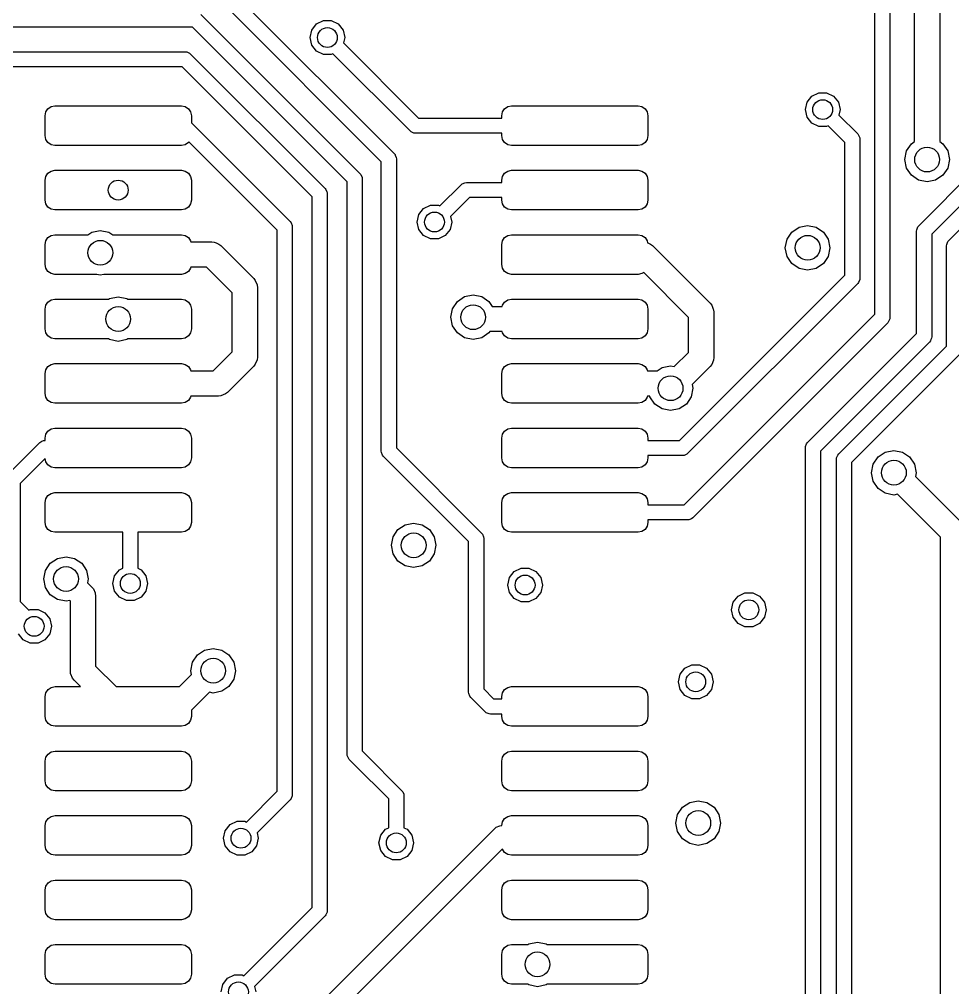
# Model space of a CAD drawing. Extents: x 0.05 to 3.89, y 0.04 to 4.21.
# Drawn here: x 2.871 to 3.2415, y 1.1158 to 1.5001 of the extents above; entities that cross this region are included whole.
import ezdxf

# ---------------------------------------------------------------- set-up
doc = ezdxf.new("R2010")
doc.units = 0
doc.header["$MEASUREMENT"] = 0
doc.layers.add('BLACK', color=7, linetype='CONTINUOUS')

msp = doc.modelspace()

# ---------------------------------------------------------------- linework, layer by layer
at = {"layer": 'BLACK', "linetype": 'CONTINUOUS'}
for p, q in [((3.22641, 1.4516), (3.22641, 1.56081)), ((3.23641, 1.56288), (3.23641, 1.4516)), ((2.95871, 1.50802), (3.01984, 1.4469)), ((3.01472, 1.44353), (2.95359, 1.50466)), ((3.21665, 1.50387), (3.21665, 1.38184)), ((2.94307, 1.50212), (3.00625, 1.43894)), ((2.98901, 1.4983), (2.99177, 1.49963)), ((2.99177, 1.49963), (2.99484, 1.49963)), ((2.99484, 1.49963), (2.9976, 1.4983)), ((3.21065, 1.38309), (3.21065, 1.50263)), ((2.9397, 1.497), (2.84639, 1.497)), ((3.00113, 1.43558), (2.9397, 1.497)), ((2.98642, 1.49291), (2.9871, 1.4959)), ((2.9871, 1.4959), (2.98901, 1.4983)), ((2.9976, 1.4983), (2.99951, 1.4959)), ((2.99951, 1.4959), (3.0002, 1.49291)), ((2.9871, 1.48992), (2.98642, 1.49291)), ((3.0002, 1.49291), (2.9997, 1.49076)), ((2.98901, 1.48753), (2.9871, 1.48992)), ((2.99177, 1.4862), (2.98901, 1.48753)), ((2.9997, 1.49076), (3.02952, 1.46095)), ((2.84655, 1.48725), (2.93687, 1.48725)), ((2.93687, 1.48725), (2.93745, 1.48719)), ((2.93745, 1.48719), (2.93853, 1.48675)), ((2.93853, 1.48675), (2.93899, 1.48637)), ((2.93899, 1.48637), (2.99237, 1.43299)), ((2.99484, 1.4862), (2.99177, 1.4862)), ((2.99548, 1.4865), (2.99484, 1.4862)), ((3.02615, 1.45583), (2.99548, 1.4865)), ((2.93563, 1.48125), (2.8453, 1.48125)), ((2.98725, 1.42963), (2.93563, 1.48125)), ((3.18375, 1.4673), (3.18566, 1.4697)), ((3.18566, 1.4697), (3.18843, 1.47103)), ((3.18843, 1.47103), (3.19149, 1.47103)), ((3.19149, 1.47103), (3.19426, 1.4697)), ((3.19426, 1.4697), (3.19617, 1.4673)), ((2.88152, 1.46339), (2.88237, 1.46467)), ((2.88237, 1.46467), (2.88365, 1.46552)), ((2.88365, 1.46552), (2.88516, 1.46582)), ((2.88516, 1.46582), (2.93535, 1.46582)), ((2.93535, 1.46582), (2.93686, 1.46552)), ((2.93686, 1.46552), (2.93814, 1.46467)), ((2.93814, 1.46467), (2.93899, 1.46339)), ((3.0628, 1.46339), (3.06365, 1.46467)), ((3.06365, 1.46467), (3.06493, 1.46552)), ((3.06493, 1.46552), (3.06644, 1.46582)), ((3.06644, 1.46582), (3.11663, 1.46582)), ((3.11663, 1.46582), (3.11814, 1.46552)), ((3.11814, 1.46552), (3.11942, 1.46467)), ((3.11942, 1.46467), (3.12027, 1.46339)), ((3.18307, 1.46431), (3.18375, 1.4673)), ((3.19617, 1.4673), (3.19685, 1.46431)), ((2.88122, 1.46188), (2.88152, 1.46339)), ((2.88122, 1.45401), (2.88122, 1.46188)), ((2.93899, 1.46339), (2.93929, 1.46188)), ((2.93929, 1.46188), (2.93929, 1.45907)), ((3.02952, 1.46095), (3.0625, 1.46095)), ((3.0625, 1.46188), (3.0628, 1.46339)), ((3.0625, 1.46095), (3.0625, 1.46188)), ((3.12027, 1.46339), (3.12057, 1.46188)), ((3.12057, 1.46188), (3.12057, 1.45401)), ((3.18375, 1.46133), (3.18307, 1.46431)), ((3.18566, 1.45893), (3.18375, 1.46133)), ((3.19685, 1.46431), (3.19636, 1.46216)), ((3.19636, 1.46216), (3.20386, 1.45466)), ((2.93929, 1.45907), (2.9785, 1.41986)), ((3.18843, 1.4576), (3.18566, 1.45893)), ((3.19149, 1.4576), (3.18843, 1.4576)), ((3.19213, 1.4579), (3.19149, 1.4576)), ((3.19874, 1.45129), (3.19213, 1.4579)), ((2.88152, 1.4525), (2.88122, 1.45401)), ((3.02661, 1.45545), (3.02615, 1.45583)), ((3.02769, 1.455), (3.02661, 1.45545)), ((3.02827, 1.45495), (3.02769, 1.455)), ((3.0625, 1.45495), (3.02827, 1.45495)), ((3.0625, 1.45401), (3.0625, 1.45495)), ((3.0628, 1.4525), (3.0625, 1.45401)), ((3.12057, 1.45401), (3.12027, 1.4525)), ((3.20386, 1.45466), (3.20423, 1.4542)), ((3.20423, 1.4542), (3.20468, 1.45312)), ((3.20468, 1.45312), (3.20474, 1.45254)), ((2.88237, 1.45123), (2.88152, 1.4525)), ((2.88365, 1.45037), (2.88237, 1.45123)), ((2.88516, 1.45007), (2.88365, 1.45037)), ((2.93535, 1.45007), (2.88516, 1.45007)), ((2.93686, 1.45037), (2.93535, 1.45007)), ((2.93814, 1.45123), (2.93686, 1.45037)), ((2.93834, 1.45153), (2.93814, 1.45123)), ((2.97338, 1.41649), (2.93834, 1.45153)), ((3.06365, 1.45123), (3.0628, 1.4525)), ((3.06493, 1.45037), (3.06365, 1.45123)), ((3.06644, 1.45007), (3.06493, 1.45037)), ((3.11663, 1.45007), (3.06644, 1.45007)), ((3.11814, 1.45037), (3.11663, 1.45007)), ((3.11942, 1.45123), (3.11814, 1.45037)), ((3.12027, 1.4525), (3.11942, 1.45123)), ((3.19874, 1.39865), (3.19874, 1.45129)), ((3.20474, 1.45254), (3.20474, 1.39741)), ((3.22323, 1.44788), (3.22515, 1.45075)), ((3.22515, 1.45075), (3.22641, 1.4516)), ((3.23641, 1.4516), (3.23767, 1.45075)), ((3.23767, 1.45075), (3.23959, 1.44788)), ((3.01984, 1.4469), (3.02021, 1.44644)), ((3.02021, 1.44644), (3.02028, 1.44627)), ((3.02028, 1.44627), (3.02066, 1.44536)), ((3.02066, 1.44536), (3.02072, 1.44477)), ((3.22255, 1.44449), (3.22323, 1.44788)), ((3.23959, 1.44788), (3.24027, 1.44449)), ((3.01472, 1.32874), (3.01472, 1.44353)), ((3.02072, 1.44477), (3.02072, 1.32998)), ((3.22323, 1.4411), (3.22255, 1.44449)), ((3.24027, 1.44449), (3.23959, 1.4411)), ((2.88122, 1.43629), (2.88152, 1.4378)), ((2.88152, 1.4378), (2.88237, 1.43908)), ((2.88237, 1.43908), (2.88365, 1.43993)), ((2.88365, 1.43993), (2.88516, 1.44023)), ((2.88516, 1.44023), (2.93535, 1.44023)), ((2.93535, 1.44023), (2.93686, 1.43993)), ((2.93686, 1.43993), (2.93814, 1.43908)), ((2.93814, 1.43908), (2.93899, 1.4378)), ((2.93899, 1.4378), (2.93929, 1.43629)), ((3.00625, 1.43894), (3.00662, 1.43849)), ((3.00662, 1.43849), (3.00707, 1.4374)), ((3.0625, 1.43629), (3.0628, 1.4378)), ((3.0628, 1.4378), (3.06365, 1.43908)), ((3.06365, 1.43908), (3.06493, 1.43993)), ((3.06493, 1.43993), (3.06644, 1.44023)), ((3.06644, 1.44023), (3.11663, 1.44023)), ((3.11663, 1.44023), (3.11814, 1.43993)), ((3.11814, 1.43993), (3.11942, 1.43908)), ((3.11942, 1.43908), (3.12027, 1.4378)), ((3.12027, 1.4378), (3.12057, 1.43629)), ((3.22515, 1.43822), (3.22323, 1.4411)), ((3.22802, 1.4363), (3.22515, 1.43822)), ((3.2281, 1.41817), (3.25015, 1.44022)), ((3.23767, 1.43822), (3.2348, 1.4363)), ((3.23959, 1.4411), (3.23767, 1.43822)), ((3.24, 1.41236), (3.26629, 1.43864)), ((2.88122, 1.42842), (2.88122, 1.43629)), ((2.93929, 1.43629), (2.93929, 1.42842)), ((3.00113, 1.38976), (3.00113, 1.43558)), ((3.00707, 1.4374), (3.00713, 1.43682)), ((3.00713, 1.43682), (3.00713, 1.38976)), ((3.038, 1.4261), (3.04638, 1.43448)), ((3.04638, 1.43448), (3.04683, 1.43485)), ((3.04683, 1.43485), (3.04791, 1.4353)), ((3.04791, 1.4353), (3.0485, 1.43536)), ((3.0485, 1.43536), (3.0625, 1.43536)), ((3.0625, 1.43536), (3.0625, 1.43629)), ((3.12057, 1.43629), (3.12057, 1.42842)), ((3.23141, 1.43563), (3.22802, 1.4363)), ((3.2348, 1.4363), (3.23141, 1.43563)), ((3.25527, 1.43686), (3.23322, 1.4148)), ((2.99237, 1.43299), (2.99275, 1.43253)), ((2.99275, 1.43253), (2.99312, 1.43162)), ((2.99312, 1.43162), (2.99319, 1.43145)), ((2.99319, 1.43145), (2.99325, 1.43087)), ((2.99325, 1.43087), (2.99325, 1.14633)), ((2.88152, 1.42691), (2.88122, 1.42842)), ((2.88237, 1.42564), (2.88152, 1.42691)), ((2.93899, 1.42691), (2.93814, 1.42564)), ((2.93929, 1.42842), (2.93899, 1.42691)), ((2.98725, 1.14758), (2.98725, 1.42963)), ((3.03153, 1.42507), (3.03429, 1.4264)), ((3.03429, 1.4264), (3.03736, 1.4264)), ((3.03736, 1.4264), (3.038, 1.4261)), ((3.04974, 1.42936), (3.04222, 1.42184)), ((3.0625, 1.42936), (3.04974, 1.42936)), ((3.0625, 1.42842), (3.0625, 1.42936)), ((3.0628, 1.42691), (3.0625, 1.42842)), ((3.06365, 1.42564), (3.0628, 1.42691)), ((3.12027, 1.42691), (3.11942, 1.42564)), ((3.12057, 1.42842), (3.12027, 1.42691)), ((2.88365, 1.42478), (2.88237, 1.42564)), ((2.88516, 1.42448), (2.88365, 1.42478)), ((2.93535, 1.42448), (2.88516, 1.42448)), ((2.93686, 1.42478), (2.93535, 1.42448)), ((2.93814, 1.42564), (2.93686, 1.42478)), ((3.02894, 1.41969), (3.02962, 1.42267)), ((3.02962, 1.42267), (3.03153, 1.42507)), ((3.06493, 1.42478), (3.06365, 1.42564)), ((3.06644, 1.42448), (3.06493, 1.42478)), ((3.11663, 1.42448), (3.06644, 1.42448)), ((3.11814, 1.42478), (3.11663, 1.42448)), ((3.11942, 1.42564), (3.11814, 1.42478)), ((2.9785, 1.41986), (2.97887, 1.4194)), ((2.97887, 1.4194), (2.97932, 1.41832)), ((3.02962, 1.4167), (3.02894, 1.41969)), ((3.04272, 1.41969), (3.04203, 1.4167)), ((3.04222, 1.42184), (3.04272, 1.41969)), ((2.88365, 1.41434), (2.88516, 1.41464)), ((2.88516, 1.41464), (2.89823, 1.41464)), ((2.89823, 1.41464), (2.89976, 1.41566)), ((2.89976, 1.41566), (2.90315, 1.41634)), ((2.90315, 1.41634), (2.90654, 1.41566)), ((2.90654, 1.41566), (2.90807, 1.41464)), ((2.90807, 1.41464), (2.93535, 1.41464)), ((2.93535, 1.41464), (2.93686, 1.41434)), ((2.97338, 1.19371), (2.97338, 1.41649)), ((2.97932, 1.41832), (2.97938, 1.41774)), ((2.97938, 1.41774), (2.97938, 1.19247)), ((3.03153, 1.4143), (3.02962, 1.4167)), ((3.04203, 1.4167), (3.04012, 1.4143)), ((3.06493, 1.41434), (3.06644, 1.41464)), ((3.06644, 1.41464), (3.11663, 1.41464)), ((3.11663, 1.41464), (3.11814, 1.41434)), ((3.17579, 1.41284), (3.17771, 1.41571)), ((3.17771, 1.41571), (3.18059, 1.41763)), ((3.18059, 1.41763), (3.18398, 1.41831)), ((3.18398, 1.41831), (3.18737, 1.41763)), ((3.18737, 1.41763), (3.19024, 1.41571)), ((3.19024, 1.41571), (3.19216, 1.41284)), ((3.22722, 1.41605), (3.22728, 1.41663)), ((3.22722, 1.37539), (3.22722, 1.41605)), ((3.22728, 1.41663), (3.22773, 1.41771)), ((3.22773, 1.41771), (3.2281, 1.41817)), ((3.23322, 1.4148), (3.23322, 1.37415)), ((2.88122, 1.4107), (2.88152, 1.41221)), ((2.88122, 1.40283), (2.88122, 1.4107)), ((2.88152, 1.41221), (2.88237, 1.41349)), ((2.88237, 1.41349), (2.88365, 1.41434)), ((2.93686, 1.41434), (2.93814, 1.41349)), ((2.93814, 1.41349), (2.93899, 1.41221)), ((2.93899, 1.41221), (2.93908, 1.41177)), ((2.93908, 1.41177), (2.94744, 1.41177)), ((2.94744, 1.41177), (2.94841, 1.41167)), ((2.94841, 1.41167), (2.94841, 1.41167)), ((2.94841, 1.41167), (2.94916, 1.41136)), ((2.94916, 1.41136), (2.95022, 1.41092)), ((2.95022, 1.41092), (2.95022, 1.41092)), ((2.95022, 1.41092), (2.95097, 1.4103)), ((3.03429, 1.41297), (3.03153, 1.4143)), ((3.03736, 1.41297), (3.03429, 1.41297)), ((3.04012, 1.4143), (3.03736, 1.41297)), ((3.0625, 1.4107), (3.0628, 1.41221)), ((3.0625, 1.40283), (3.0625, 1.4107)), ((3.0628, 1.41221), (3.06365, 1.41349)), ((3.06365, 1.41349), (3.06493, 1.41434)), ((3.11814, 1.41434), (3.11942, 1.41349)), ((3.11942, 1.41349), (3.12027, 1.41221)), ((3.12027, 1.41221), (3.12043, 1.41143)), ((3.12043, 1.41143), (3.12059, 1.41136)), ((3.12059, 1.41136), (3.12164, 1.41092)), ((3.12164, 1.41092), (3.12164, 1.41092)), ((3.12164, 1.41092), (3.1224, 1.4103)), ((3.17512, 1.40945), (3.17579, 1.41284)), ((3.19216, 1.41284), (3.19283, 1.40945)), ((3.23913, 1.41024), (3.23918, 1.41082)), ((3.23918, 1.41082), (3.23963, 1.4119)), ((3.23963, 1.4119), (3.24, 1.41236)), ((2.95097, 1.4103), (2.96404, 1.39724)), ((3.1224, 1.4103), (3.14527, 1.38743)), ((3.17579, 1.40606), (3.17512, 1.40945)), ((3.19283, 1.40945), (3.19216, 1.40606)), ((3.23913, 1.37046), (3.23913, 1.41024)), ((3.17771, 1.40319), (3.17579, 1.40606)), ((3.18059, 1.40126), (3.17771, 1.40319)), ((3.19024, 1.40319), (3.18737, 1.40126)), ((3.19216, 1.40606), (3.19024, 1.40319)), ((2.88152, 1.40132), (2.88122, 1.40283)), ((2.88237, 1.40004), (2.88152, 1.40132)), ((2.88365, 1.39919), (2.88237, 1.40004)), ((2.88516, 1.39889), (2.88365, 1.39919)), ((2.93686, 1.39919), (2.93535, 1.39889)), ((2.93814, 1.40004), (2.93686, 1.39919)), ((2.93899, 1.40132), (2.93814, 1.40004)), ((2.93908, 1.40177), (2.93899, 1.40132)), ((2.94537, 1.40177), (2.93908, 1.40177)), ((2.9555, 1.39163), (2.94537, 1.40177)), ((3.0628, 1.40132), (3.0625, 1.40283)), ((3.06365, 1.40004), (3.0628, 1.40132)), ((3.06493, 1.39919), (3.06365, 1.40004)), ((3.06644, 1.39889), (3.06493, 1.39919)), ((3.11814, 1.39919), (3.11663, 1.39889)), ((3.11888, 1.39968), (3.11814, 1.39919)), ((3.13673, 1.38183), (3.11888, 1.39968)), ((3.18398, 1.40059), (3.18059, 1.40126)), ((3.18737, 1.40126), (3.18398, 1.40059)), ((2.90179, 1.39889), (2.88516, 1.39889)), ((2.90315, 1.39862), (2.90179, 1.39889)), ((2.9045, 1.39889), (2.90315, 1.39862)), ((2.93535, 1.39889), (2.9045, 1.39889)), ((2.96404, 1.39724), (2.96466, 1.39648)), ((2.96466, 1.39648), (2.96539, 1.39471)), ((3.11663, 1.39889), (3.06644, 1.39889)), ((3.13308, 1.33299), (3.19874, 1.39865)), ((3.20386, 1.39529), (3.13645, 1.32787)), ((3.20423, 1.39574), (3.20386, 1.39529)), ((3.20468, 1.39682), (3.20423, 1.39574)), ((3.20474, 1.39741), (3.20468, 1.39682)), ((2.9555, 1.36809), (2.9555, 1.39163)), ((2.96539, 1.39471), (2.96541, 1.39468)), ((2.96541, 1.39468), (2.9655, 1.3937)), ((2.9655, 1.3937), (2.9655, 1.36602)), ((2.88152, 1.38662), (2.88237, 1.3879)), ((2.88237, 1.3879), (2.88365, 1.38875)), ((2.88365, 1.38875), (2.88516, 1.38905)), ((2.88516, 1.38905), (2.9064, 1.38905)), ((2.9064, 1.38905), (2.90686, 1.38936)), ((2.90686, 1.38936), (2.91025, 1.39003)), ((2.91025, 1.39003), (2.91364, 1.38936)), ((2.91364, 1.38936), (2.91411, 1.38905)), ((2.91411, 1.38905), (2.93535, 1.38905)), ((2.93535, 1.38905), (2.93686, 1.38875)), ((2.93686, 1.38875), (2.93814, 1.3879)), ((2.93814, 1.3879), (2.93899, 1.38662)), ((3.00113, 1.27165), (3.00113, 1.38976)), ((3.00713, 1.38976), (3.00713, 1.27165)), ((3.043, 1.38528), (3.04492, 1.38815)), ((3.04492, 1.38815), (3.04779, 1.39007)), ((3.04779, 1.39007), (3.05118, 1.39075)), ((3.05118, 1.39075), (3.05457, 1.39007)), ((3.05457, 1.39007), (3.05744, 1.38815)), ((3.05744, 1.38815), (3.05877, 1.38617)), ((3.0628, 1.38662), (3.06365, 1.3879)), ((3.06365, 1.3879), (3.06493, 1.38875)), ((3.06493, 1.38875), (3.06644, 1.38905)), ((3.06644, 1.38905), (3.11663, 1.38905)), ((3.11663, 1.38905), (3.11814, 1.38875)), ((3.11814, 1.38875), (3.11942, 1.3879)), ((3.11942, 1.3879), (3.12027, 1.38662)), ((2.88122, 1.38511), (2.88152, 1.38662)), ((2.88122, 1.37724), (2.88122, 1.38511)), ((2.93899, 1.38662), (2.93929, 1.38511)), ((2.93929, 1.38511), (2.93929, 1.37724)), ((3.04232, 1.38189), (3.043, 1.38528)), ((3.05877, 1.38617), (3.06271, 1.38617)), ((3.06271, 1.38617), (3.0628, 1.38662)), ((3.12027, 1.38662), (3.12057, 1.38511)), ((3.12057, 1.38511), (3.12057, 1.37724)), ((3.14527, 1.38743), (3.14589, 1.38667)), ((3.14589, 1.38667), (3.14589, 1.38667)), ((3.14589, 1.38667), (3.14623, 1.38585)), ((3.14623, 1.38585), (3.14653, 1.38513)), ((3.14653, 1.38513), (3.14664, 1.38487)), ((3.14664, 1.38487), (3.14673, 1.3839)), ((3.14673, 1.3839), (3.14673, 1.36587)), ((3.043, 1.3785), (3.04232, 1.38189)), ((3.13496, 1.3074), (3.21065, 1.38309)), ((3.13673, 1.36795), (3.13673, 1.38183)), ((3.21614, 1.38018), (3.21577, 1.37972)), ((3.21659, 1.38126), (3.21614, 1.38018)), ((3.21665, 1.38184), (3.21659, 1.38126)), ((2.88152, 1.37573), (2.88122, 1.37724)), ((2.93929, 1.37724), (2.93899, 1.37573)), ((3.04492, 1.37563), (3.043, 1.3785)), ((3.05781, 1.37617), (3.05744, 1.37563)), ((3.06271, 1.37617), (3.05781, 1.37617)), ((3.0628, 1.37573), (3.06271, 1.37617)), ((3.12057, 1.37724), (3.12027, 1.37573)), ((3.21577, 1.37972), (3.13833, 1.30228)), ((2.88237, 1.37445), (2.88152, 1.37573)), ((2.88365, 1.3736), (2.88237, 1.37445)), ((2.88516, 1.3733), (2.88365, 1.3736)), ((2.9064, 1.3733), (2.88516, 1.3733)), ((2.90686, 1.37299), (2.9064, 1.3733)), ((2.91025, 1.37232), (2.90686, 1.37299)), ((2.91364, 1.37299), (2.91025, 1.37232)), ((2.91411, 1.3733), (2.91364, 1.37299)), ((2.93535, 1.3733), (2.91411, 1.3733)), ((2.93686, 1.3736), (2.93535, 1.3733)), ((2.93814, 1.37445), (2.93686, 1.3736)), ((2.93899, 1.37573), (2.93814, 1.37445)), ((3.04779, 1.37371), (3.04492, 1.37563)), ((3.05118, 1.37303), (3.04779, 1.37371)), ((3.05457, 1.37371), (3.05118, 1.37303)), ((3.05744, 1.37563), (3.05457, 1.37371)), ((3.06365, 1.37445), (3.0628, 1.37573)), ((3.06493, 1.3736), (3.06365, 1.37445)), ((3.06644, 1.3733), (3.06493, 1.3736)), ((3.11663, 1.3733), (3.06644, 1.3733)), ((3.11814, 1.3736), (3.11663, 1.3733)), ((3.11942, 1.37445), (3.11814, 1.3736)), ((3.12027, 1.37573), (3.11942, 1.37445)), ((3.18395, 1.33212), (3.22722, 1.37539)), ((3.23271, 1.37248), (3.23234, 1.37203)), ((3.23293, 1.37299), (3.23271, 1.37248)), ((3.23316, 1.37356), (3.23293, 1.37299)), ((3.23322, 1.37415), (3.23316, 1.37356)), ((3.23234, 1.37203), (3.18907, 1.32875)), ((3.1963, 1.32764), (3.23913, 1.37046)), ((2.948, 1.36058), (2.9555, 1.36809)), ((2.96541, 1.36504), (2.96466, 1.36324)), ((2.9655, 1.36602), (2.96541, 1.36504)), ((2.96541, 1.36504), (2.96541, 1.36504)), ((3.13105, 1.36227), (3.13673, 1.36795)), ((3.14659, 1.36479), (3.14589, 1.3631)), ((3.14664, 1.3649), (3.14659, 1.36479)), ((3.14673, 1.36587), (3.14664, 1.3649)), ((3.14664, 1.3649), (3.14664, 1.3649)), ((3.24425, 1.36709), (3.20143, 1.32427)), ((2.88122, 1.35952), (2.88152, 1.36103)), ((2.88152, 1.36103), (2.88237, 1.36231)), ((2.88237, 1.36231), (2.88365, 1.36316)), ((2.88365, 1.36316), (2.88516, 1.36346)), ((2.88516, 1.36346), (2.93535, 1.36346)), ((2.93535, 1.36346), (2.93686, 1.36316)), ((2.93686, 1.36316), (2.93814, 1.36231)), ((2.93814, 1.36231), (2.93899, 1.36103)), ((2.93899, 1.36103), (2.93908, 1.36058)), ((2.96404, 1.36248), (2.95361, 1.35205)), ((2.96466, 1.36324), (2.96404, 1.36248)), ((3.0625, 1.35952), (3.0628, 1.36103)), ((3.0628, 1.36103), (3.06365, 1.36231)), ((3.06365, 1.36231), (3.06493, 1.36316)), ((3.06493, 1.36316), (3.06644, 1.36346)), ((3.06644, 1.36346), (3.11663, 1.36346)), ((3.11663, 1.36346), (3.11814, 1.36316)), ((3.11814, 1.36316), (3.11942, 1.36231)), ((3.11942, 1.36231), (3.12027, 1.36103)), ((3.12027, 1.36103), (3.12036, 1.36058)), ((3.12422, 1.36058), (3.12617, 1.36189)), ((3.12617, 1.36189), (3.12956, 1.36256)), ((3.12956, 1.36256), (3.13105, 1.36227)), ((3.14527, 1.36234), (3.13812, 1.35519)), ((3.14589, 1.3631), (3.14527, 1.36234)), ((3.14589, 1.3631), (3.14589, 1.3631)), ((2.88122, 1.35165), (2.88122, 1.35952)), ((2.93908, 1.36058), (2.948, 1.36058)), ((3.0625, 1.35165), (3.0625, 1.35952)), ((3.12036, 1.36058), (3.12422, 1.36058)), ((3.13842, 1.3537), (3.13774, 1.35031)), ((3.13812, 1.35519), (3.13842, 1.3537)), ((2.88152, 1.35014), (2.88122, 1.35165)), ((2.88237, 1.34886), (2.88152, 1.35014)), ((2.93899, 1.35014), (2.93814, 1.34886)), ((2.93908, 1.35058), (2.93899, 1.35014)), ((2.95007, 1.35058), (2.93908, 1.35058)), ((2.95105, 1.35068), (2.95007, 1.35058)), ((2.95196, 1.35106), (2.95105, 1.35068)), ((2.95105, 1.35068), (2.95105, 1.35068)), ((2.95285, 1.35143), (2.95196, 1.35106)), ((2.95361, 1.35205), (2.95285, 1.35143)), ((2.95285, 1.35143), (2.95285, 1.35143)), ((3.0628, 1.35014), (3.0625, 1.35165)), ((3.06365, 1.34886), (3.0628, 1.35014)), ((3.12027, 1.35014), (3.11942, 1.34886)), ((3.12036, 1.35058), (3.12027, 1.35014)), ((3.12132, 1.35058), (3.12036, 1.35058)), ((3.12138, 1.35031), (3.12132, 1.35058)), ((3.1233, 1.34744), (3.12138, 1.35031)), ((3.13774, 1.35031), (3.13582, 1.34744)), ((2.88365, 1.34801), (2.88237, 1.34886)), ((2.88516, 1.34771), (2.88365, 1.34801)), ((2.93535, 1.34771), (2.88516, 1.34771)), ((2.93686, 1.34801), (2.93535, 1.34771)), ((2.93814, 1.34886), (2.93686, 1.34801)), ((3.06493, 1.34801), (3.06365, 1.34886)), ((3.06644, 1.34771), (3.06493, 1.34801)), ((3.11663, 1.34771), (3.06644, 1.34771)), ((3.11814, 1.34801), (3.11663, 1.34771)), ((3.11942, 1.34886), (3.11814, 1.34801)), ((3.12617, 1.34552), (3.1233, 1.34744)), ((3.12956, 1.34485), (3.12617, 1.34552)), ((3.13295, 1.34552), (3.12956, 1.34485)), ((3.13582, 1.34744), (3.13295, 1.34552)), ((2.88365, 1.33757), (2.88516, 1.33787)), ((2.88516, 1.33787), (2.93535, 1.33787)), ((2.93535, 1.33787), (2.93686, 1.33757)), ((3.06493, 1.33757), (3.06644, 1.33787)), ((3.06644, 1.33787), (3.11663, 1.33787)), ((3.11663, 1.33787), (3.11814, 1.33757)), ((2.88122, 1.33393), (2.88152, 1.33544)), ((2.88122, 1.33299), (2.88122, 1.33393)), ((2.88152, 1.33544), (2.88237, 1.33671)), ((2.88237, 1.33671), (2.88365, 1.33757)), ((2.93686, 1.33757), (2.93814, 1.33671)), ((2.93814, 1.33671), (2.93899, 1.33544)), ((2.93899, 1.33544), (2.93929, 1.33393)), ((2.93929, 1.33393), (2.93929, 1.32606)), ((3.0625, 1.33393), (3.0628, 1.33544)), ((3.0625, 1.32606), (3.0625, 1.33393)), ((3.0628, 1.33544), (3.06365, 1.33671)), ((3.06365, 1.33671), (3.06493, 1.33757)), ((3.11814, 1.33757), (3.11942, 1.33671)), ((3.11942, 1.33671), (3.12027, 1.33544)), ((3.12027, 1.33544), (3.12057, 1.33393)), ((3.12057, 1.33393), (3.12057, 1.33299)), ((2.86622, 1.31924), (2.8791, 1.33212)), ((2.8791, 1.33212), (2.87955, 1.33249)), ((2.87955, 1.33249), (2.87996, 1.33266)), ((2.87996, 1.33266), (2.88063, 1.33294)), ((2.88063, 1.33294), (2.88122, 1.33299)), ((3.02072, 1.32998), (3.05448, 1.29622)), ((3.12057, 1.33299), (3.13308, 1.33299)), ((3.18307, 1.33), (3.18313, 1.33058)), ((3.18307, 1.09824), (3.18307, 1.33)), ((3.18313, 1.33058), (3.18358, 1.33166)), ((3.18358, 1.33166), (3.18395, 1.33212)), ((3.01477, 1.32815), (3.01472, 1.32874)), ((3.01522, 1.32707), (3.01477, 1.32815)), ((3.0156, 1.32662), (3.01522, 1.32707)), ((3.04936, 1.29285), (3.0156, 1.32662)), ((3.13432, 1.32699), (3.12057, 1.32699)), ((3.12057, 1.32699), (3.12057, 1.32606)), ((3.13491, 1.32705), (3.13432, 1.32699)), ((3.13599, 1.3275), (3.13491, 1.32705)), ((3.13645, 1.32787), (3.13599, 1.3275)), ((3.18907, 1.32875), (3.18907, 1.097)), ((3.19543, 1.32552), (3.19548, 1.3261)), ((3.19548, 1.3261), (3.19593, 1.32718)), ((3.19593, 1.32718), (3.1963, 1.32764)), ((3.21002, 1.32357), (3.21194, 1.32644)), ((3.21194, 1.32644), (3.21482, 1.32836)), ((3.21482, 1.32836), (3.21821, 1.32904)), ((3.21821, 1.32904), (3.2216, 1.32836)), ((3.2216, 1.32836), (3.22447, 1.32644)), ((3.22447, 1.32644), (3.22639, 1.32357)), ((2.88127, 1.3258), (2.87134, 1.31588)), ((2.88152, 1.32455), (2.88127, 1.3258)), ((2.88237, 1.32327), (2.88152, 1.32455)), ((2.88365, 1.32242), (2.88237, 1.32327)), ((2.88516, 1.32212), (2.88365, 1.32242)), ((2.93686, 1.32242), (2.93535, 1.32212)), ((2.93814, 1.32327), (2.93686, 1.32242)), ((2.93899, 1.32455), (2.93814, 1.32327)), ((2.93929, 1.32606), (2.93899, 1.32455)), ((3.0628, 1.32455), (3.0625, 1.32606)), ((3.06365, 1.32327), (3.0628, 1.32455)), ((3.06493, 1.32242), (3.06365, 1.32327)), ((3.06644, 1.32212), (3.06493, 1.32242)), ((3.11814, 1.32242), (3.11663, 1.32212)), ((3.11942, 1.32327), (3.11814, 1.32242)), ((3.12027, 1.32455), (3.11942, 1.32327)), ((3.12057, 1.32606), (3.12027, 1.32455)), ((3.19543, 1.09376), (3.19543, 1.32552)), ((3.20143, 1.32427), (3.20143, 1.09252)), ((3.20935, 1.32018), (3.21002, 1.32357)), ((3.22639, 1.32357), (3.22707, 1.32018)), ((2.93535, 1.32212), (2.88516, 1.32212)), ((3.11663, 1.32212), (3.06644, 1.32212)), ((3.21002, 1.31679), (3.20935, 1.32018)), ((3.22707, 1.32018), (3.22677, 1.31869)), ((3.22677, 1.31869), (3.24527, 1.30019)), ((2.87134, 1.31588), (2.87134, 1.26899)), ((3.21194, 1.31391), (3.21002, 1.31679)), ((2.88152, 1.30985), (2.88237, 1.31112)), ((2.88237, 1.31112), (2.88365, 1.31198)), ((2.88365, 1.31198), (2.88516, 1.31228)), ((2.88516, 1.31228), (2.93535, 1.31228)), ((2.93535, 1.31228), (2.93686, 1.31198)), ((2.93686, 1.31198), (2.93814, 1.31112)), ((2.93814, 1.31112), (2.93899, 1.30985)), ((3.0628, 1.30985), (3.06365, 1.31112)), ((3.06365, 1.31112), (3.06493, 1.31198)), ((3.06493, 1.31198), (3.06644, 1.31228)), ((3.06644, 1.31228), (3.11663, 1.31228)), ((3.11663, 1.31228), (3.11814, 1.31198)), ((3.11814, 1.31198), (3.11942, 1.31112)), ((3.11942, 1.31112), (3.12027, 1.30985)), ((3.21482, 1.31199), (3.21194, 1.31391)), ((3.21821, 1.31132), (3.21482, 1.31199)), ((3.2197, 1.31162), (3.21821, 1.31132)), ((3.23673, 1.29458), (3.2197, 1.31162)), ((2.88122, 1.30834), (2.88152, 1.30985)), ((2.88122, 1.30047), (2.88122, 1.30834)), ((2.93899, 1.30985), (2.93929, 1.30834)), ((2.93929, 1.30834), (2.93929, 1.30047)), ((3.0625, 1.30834), (3.0628, 1.30985)), ((3.0625, 1.30047), (3.0625, 1.30834)), ((3.12027, 1.30985), (3.12057, 1.30834)), ((3.12057, 1.30834), (3.12057, 1.3074)), ((3.12057, 1.3074), (3.13496, 1.3074)), ((2.88152, 1.29896), (2.88122, 1.30047)), ((2.93929, 1.30047), (2.93899, 1.29896)), ((3.0213, 1.2976), (3.02417, 1.29952)), ((3.02417, 1.29952), (3.02756, 1.3002)), ((3.02756, 1.3002), (3.03095, 1.29952)), ((3.03095, 1.29952), (3.03382, 1.2976)), ((3.0628, 1.29896), (3.0625, 1.30047)), ((3.12057, 1.30047), (3.12027, 1.29896)), ((3.13621, 1.3014), (3.12057, 1.3014)), ((3.12057, 1.3014), (3.12057, 1.30047)), ((3.13679, 1.30146), (3.13621, 1.3014)), ((3.13787, 1.30191), (3.13679, 1.30146)), ((3.13833, 1.30228), (3.13787, 1.30191)), ((2.88237, 1.29768), (2.88152, 1.29896)), ((2.88365, 1.29683), (2.88237, 1.29768)), ((2.88516, 1.29653), (2.88365, 1.29683)), ((2.91205, 1.29653), (2.88516, 1.29653)), ((2.91205, 1.28221), (2.91205, 1.29653)), ((2.93535, 1.29653), (2.91805, 1.29653)), ((2.91805, 1.29653), (2.91805, 1.28221)), ((2.93686, 1.29683), (2.93535, 1.29653)), ((2.93814, 1.29768), (2.93686, 1.29683)), ((2.93899, 1.29896), (2.93814, 1.29768)), ((3.01938, 1.29473), (3.0213, 1.2976)), ((3.03382, 1.2976), (3.03574, 1.29473)), ((3.05448, 1.29622), (3.05486, 1.29576)), ((3.05486, 1.29576), (3.0553, 1.29468)), ((3.06365, 1.29768), (3.0628, 1.29896)), ((3.06493, 1.29683), (3.06365, 1.29768)), ((3.06644, 1.29653), (3.06493, 1.29683)), ((3.11663, 1.29653), (3.06644, 1.29653)), ((3.11814, 1.29683), (3.11663, 1.29653)), ((3.11942, 1.29768), (3.11814, 1.29683)), ((3.12027, 1.29896), (3.11942, 1.29768)), ((3.0187, 1.29134), (3.01938, 1.29473)), ((3.03574, 1.29473), (3.03642, 1.29134)), ((3.04936, 1.23307), (3.04936, 1.29285)), ((3.0553, 1.29468), (3.05536, 1.29409)), ((3.05536, 1.29409), (3.05536, 1.23431)), ((3.23673, 1.0001), (3.23673, 1.29458)), ((3.01938, 1.28795), (3.0187, 1.29134)), ((3.0213, 1.28507), (3.01938, 1.28795)), ((3.03574, 1.28795), (3.03382, 1.28507)), ((3.03642, 1.29134), (3.03574, 1.28795)), ((2.88134, 1.28137), (2.88326, 1.28425)), ((2.88326, 1.28425), (2.88614, 1.28617)), ((2.88614, 1.28617), (2.88953, 1.28684)), ((2.88953, 1.28684), (2.89292, 1.28617)), ((2.89292, 1.28617), (2.89579, 1.28425)), ((2.89579, 1.28425), (2.89771, 1.28137)), ((3.02417, 1.28315), (3.0213, 1.28507)), ((3.03382, 1.28507), (3.03095, 1.28315)), ((2.88067, 1.27798), (2.88134, 1.28137)), ((2.89771, 1.28137), (2.89838, 1.27798)), ((2.90884, 1.27919), (2.91075, 1.28159)), ((2.91075, 1.28159), (2.91205, 1.28221)), ((2.91805, 1.28221), (2.91934, 1.28159)), ((2.91934, 1.28159), (2.92126, 1.27919)), ((3.02756, 1.28248), (3.02417, 1.28315)), ((3.03095, 1.28315), (3.02756, 1.28248)), ((3.0656, 1.27858), (3.06751, 1.28098)), ((3.06751, 1.28098), (3.07027, 1.28231)), ((3.07027, 1.28231), (3.07334, 1.28231)), ((3.07334, 1.28231), (3.0761, 1.28098)), ((3.0761, 1.28098), (3.07801, 1.27858)), ((2.88134, 1.27459), (2.88067, 1.27798)), ((2.89838, 1.27798), (2.89809, 1.27649)), ((2.89809, 1.27649), (2.8998, 1.27478)), ((2.90816, 1.2762), (2.90884, 1.27919)), ((2.90884, 1.27321), (2.90816, 1.2762)), ((2.92126, 1.27919), (2.92194, 1.2762)), ((2.92194, 1.2762), (2.92126, 1.27321)), ((3.06491, 1.27559), (3.0656, 1.27858)), ((3.07801, 1.27858), (3.07869, 1.27559)), ((2.88326, 1.27172), (2.88134, 1.27459)), ((2.8998, 1.27478), (2.90043, 1.27402)), ((2.90043, 1.27402), (2.90109, 1.27242)), ((2.90109, 1.27242), (2.90117, 1.27222)), ((2.91075, 1.27082), (2.90884, 1.27321)), ((2.92126, 1.27321), (2.91934, 1.27082)), ((3.0656, 1.2726), (3.06491, 1.27559)), ((3.06751, 1.2702), (3.0656, 1.2726)), ((3.07801, 1.2726), (3.0761, 1.2702)), ((3.07869, 1.27559), (3.07801, 1.2726)), ((3.15633, 1.27113), (3.1591, 1.27247)), ((3.1591, 1.27247), (3.16216, 1.27247)), ((3.16216, 1.27247), (3.16493, 1.27113)), ((2.87134, 1.26899), (2.87472, 1.26561)), ((2.88614, 1.2698), (2.88326, 1.27172)), ((2.88953, 1.26912), (2.88614, 1.2698)), ((2.89102, 1.26942), (2.88953, 1.26912)), ((2.89127, 1.26917), (2.89102, 1.26942)), ((2.89127, 1.24136), (2.89127, 1.26917)), ((2.90117, 1.27222), (2.90127, 1.27124)), ((2.90127, 1.27124), (2.90127, 1.24343)), ((2.91352, 1.26949), (2.91075, 1.27082)), ((2.91658, 1.26949), (2.91352, 1.26949)), ((2.91934, 1.27082), (2.91658, 1.26949)), ((3.00113, 1.20847), (3.00113, 1.27165)), ((3.00713, 1.27165), (3.00713, 1.20972)), ((3.07027, 1.26887), (3.06751, 1.2702)), ((3.07334, 1.26887), (3.07027, 1.26887)), ((3.0761, 1.2702), (3.07334, 1.26887)), ((3.15374, 1.26575), (3.15442, 1.26874)), ((3.15442, 1.26874), (3.15633, 1.27113)), ((3.16493, 1.27113), (3.16684, 1.26874)), ((3.16684, 1.26874), (3.16752, 1.26575)), ((2.87472, 1.26561), (2.87536, 1.26592)), ((2.87536, 1.26592), (2.87842, 1.26592)), ((2.87842, 1.26592), (2.88119, 1.26459)), ((2.88119, 1.26459), (2.8831, 1.26219)), ((3.15442, 1.26276), (3.15374, 1.26575)), ((3.16752, 1.26575), (3.16684, 1.26276)), ((2.8831, 1.26219), (2.88378, 1.2592)), ((3.15633, 1.26036), (3.15442, 1.26276)), ((3.16684, 1.26276), (3.16493, 1.26036)), ((2.88378, 1.2592), (2.8831, 1.25621)), ((3.1591, 1.25903), (3.15633, 1.26036)), ((3.16216, 1.25903), (3.1591, 1.25903)), ((3.16493, 1.26036), (3.16216, 1.25903)), ((2.87259, 1.25381), (2.87068, 1.25621)), ((2.87536, 1.25248), (2.87259, 1.25381)), ((2.88119, 1.25381), (2.87842, 1.25248)), ((2.8831, 1.25621), (2.88119, 1.25381)), ((2.87842, 1.25248), (2.87536, 1.25248)), ((2.94169, 1.24783), (2.94457, 1.24975)), ((2.94457, 1.24975), (2.94796, 1.25043)), ((2.94796, 1.25043), (2.95135, 1.24975)), ((2.95135, 1.24975), (2.95422, 1.24783)), ((2.93977, 1.24496), (2.94169, 1.24783)), ((2.95422, 1.24783), (2.95614, 1.24496)), ((2.90127, 1.24343), (2.90947, 1.23524)), ((2.9391, 1.24157), (2.93977, 1.24496)), ((2.9394, 1.24008), (2.9391, 1.24157)), ((2.95614, 1.24496), (2.95682, 1.24157)), ((2.95682, 1.24157), (2.95614, 1.23818)), ((3.13334, 1.24014), (3.13525, 1.24253)), ((3.13525, 1.24253), (3.13802, 1.24386)), ((3.13802, 1.24386), (3.14108, 1.24386)), ((3.14108, 1.24386), (3.14385, 1.24253)), ((3.14385, 1.24253), (3.14576, 1.24014)), ((2.89136, 1.24039), (2.89127, 1.24136)), ((2.89146, 1.24016), (2.89136, 1.24039)), ((2.89136, 1.24039), (2.89136, 1.24039)), ((2.89211, 1.23858), (2.89146, 1.24016)), ((2.89273, 1.23783), (2.89211, 1.23858)), ((2.89211, 1.23858), (2.89211, 1.23858)), ((2.89532, 1.23524), (2.89273, 1.23783)), ((2.93455, 1.23524), (2.9394, 1.24008)), ((2.95614, 1.23818), (2.95422, 1.23531)), ((3.13266, 1.23715), (3.13334, 1.24014)), ((3.14576, 1.24014), (3.14644, 1.23715)), ((2.88153, 1.23281), (2.88239, 1.23408)), ((2.88239, 1.23408), (2.88366, 1.23494)), ((2.88366, 1.23494), (2.88517, 1.23524)), ((2.88517, 1.23524), (2.89532, 1.23524)), ((2.90947, 1.23524), (2.93455, 1.23524)), ((2.95422, 1.23531), (2.95135, 1.23339)), ((3.05536, 1.23431), (3.05931, 1.23036)), ((3.0628, 1.23281), (3.06365, 1.23408)), ((3.06365, 1.23408), (3.06493, 1.23494)), ((3.06493, 1.23494), (3.06644, 1.23524)), ((3.06644, 1.23524), (3.11663, 1.23524)), ((3.11663, 1.23524), (3.11814, 1.23494)), ((3.11814, 1.23494), (3.11942, 1.23408)), ((3.11942, 1.23408), (3.12027, 1.23281)), ((3.13334, 1.23416), (3.13266, 1.23715)), ((3.13525, 1.23176), (3.13334, 1.23416)), ((3.14576, 1.23416), (3.14385, 1.23176)), ((3.14644, 1.23715), (3.14576, 1.23416)), ((2.88123, 1.2313), (2.88153, 1.23281)), ((2.88123, 1.22343), (2.88123, 1.2313)), ((2.94647, 1.23301), (2.9393, 1.22584)), ((2.94796, 1.23271), (2.94647, 1.23301)), ((2.95135, 1.23339), (2.94796, 1.23271)), ((3.04942, 1.23249), (3.04936, 1.23307)), ((3.04987, 1.2314), (3.04942, 1.23249)), ((3.05024, 1.23095), (3.04987, 1.2314)), ((3.05595, 1.22524), (3.05024, 1.23095)), ((3.05931, 1.23036), (3.0625, 1.23036)), ((3.0625, 1.2313), (3.0628, 1.23281)), ((3.0625, 1.23036), (3.0625, 1.2313)), ((3.12027, 1.23281), (3.12057, 1.2313)), ((3.12057, 1.2313), (3.12057, 1.22343)), ((3.13802, 1.23043), (3.13525, 1.23176)), ((3.14108, 1.23043), (3.13802, 1.23043)), ((3.14385, 1.23176), (3.14108, 1.23043)), ((2.88153, 1.22192), (2.88123, 1.22343)), ((2.9393, 1.22343), (2.939, 1.22192)), ((2.9393, 1.22584), (2.9393, 1.22343)), ((3.0564, 1.22487), (3.05595, 1.22524)), ((3.05749, 1.22442), (3.0564, 1.22487)), ((3.05807, 1.22436), (3.05749, 1.22442)), ((3.0625, 1.22436), (3.05807, 1.22436)), ((3.0625, 1.22343), (3.0625, 1.22436)), ((3.0628, 1.22192), (3.0625, 1.22343)), ((3.12057, 1.22343), (3.12027, 1.22192)), ((2.88239, 1.22064), (2.88153, 1.22192)), ((2.88366, 1.21979), (2.88239, 1.22064)), ((2.88517, 1.21949), (2.88366, 1.21979)), ((2.93537, 1.21949), (2.88517, 1.21949)), ((2.93687, 1.21979), (2.93537, 1.21949)), ((2.93815, 1.22064), (2.93687, 1.21979)), ((2.939, 1.22192), (2.93815, 1.22064)), ((3.06365, 1.22064), (3.0628, 1.22192)), ((3.06493, 1.21979), (3.06365, 1.22064)), ((3.06644, 1.21949), (3.06493, 1.21979)), ((3.11663, 1.21949), (3.06644, 1.21949)), ((3.11814, 1.21979), (3.11663, 1.21949)), ((3.11942, 1.22064), (3.11814, 1.21979)), ((3.12027, 1.22192), (3.11942, 1.22064)), ((2.88123, 1.20571), (2.88153, 1.20722)), ((2.88153, 1.20722), (2.88239, 1.20849)), ((2.88239, 1.20849), (2.88366, 1.20935)), ((2.88366, 1.20935), (2.88517, 1.20965)), ((2.88517, 1.20965), (2.93537, 1.20965)), ((2.93537, 1.20965), (2.93687, 1.20935)), ((2.93687, 1.20935), (2.93815, 1.20849)), ((2.93815, 1.20849), (2.939, 1.20722)), ((2.939, 1.20722), (2.9393, 1.20571)), ((3.00118, 1.20789), (3.00113, 1.20847)), ((3.00163, 1.20681), (3.00118, 1.20789)), ((3.00713, 1.20972), (3.00825, 1.20859)), ((3.00825, 1.20859), (3.02279, 1.19405)), ((3.0625, 1.20571), (3.0628, 1.20722)), ((3.0628, 1.20722), (3.06365, 1.20849)), ((3.06365, 1.20849), (3.06493, 1.20935)), ((3.06493, 1.20935), (3.06644, 1.20965)), ((3.06644, 1.20965), (3.11663, 1.20965)), ((3.11663, 1.20965), (3.11814, 1.20935)), ((3.11814, 1.20935), (3.11942, 1.20849)), ((3.11942, 1.20849), (3.12027, 1.20722)), ((3.12027, 1.20722), (3.12057, 1.20571)), ((2.88123, 1.19783), (2.88123, 1.20571)), ((2.9393, 1.20571), (2.9393, 1.19783)), ((3.002, 1.20635), (3.00163, 1.20681)), ((3.004, 1.20435), (3.002, 1.20635)), ((3.01767, 1.19069), (3.004, 1.20435)), ((3.0625, 1.19783), (3.0625, 1.20571)), ((3.12057, 1.20571), (3.12057, 1.19783)), ((2.88153, 1.19633), (2.88123, 1.19783)), ((2.88239, 1.19505), (2.88153, 1.19633)), ((2.939, 1.19633), (2.93815, 1.19505)), ((2.9393, 1.19783), (2.939, 1.19633)), ((3.0628, 1.19633), (3.0625, 1.19783)), ((3.06365, 1.19505), (3.0628, 1.19633)), ((3.12027, 1.19633), (3.11942, 1.19505)), ((3.12057, 1.19783), (3.12027, 1.19633)), ((2.88366, 1.1942), (2.88239, 1.19505)), ((2.88517, 1.1939), (2.88366, 1.1942)), ((2.93537, 1.1939), (2.88517, 1.1939)), ((2.93687, 1.1942), (2.93537, 1.1939)), ((2.93815, 1.19505), (2.93687, 1.1942)), ((2.96116, 1.18149), (2.97338, 1.19371)), ((2.97932, 1.19188), (2.97887, 1.1908)), ((2.97938, 1.19247), (2.97932, 1.19188)), ((3.02279, 1.19405), (3.02316, 1.1936)), ((3.02316, 1.1936), (3.02321, 1.19349)), ((3.02321, 1.19349), (3.02361, 1.19251)), ((3.02361, 1.19251), (3.02367, 1.19193)), ((3.02367, 1.19193), (3.02367, 1.17924)), ((3.06493, 1.1942), (3.06365, 1.19505)), ((3.06644, 1.1939), (3.06493, 1.1942)), ((3.11663, 1.1939), (3.06644, 1.1939)), ((3.11814, 1.1942), (3.11663, 1.1939)), ((3.11942, 1.19505), (3.11814, 1.1942)), ((2.9785, 1.19035), (2.96539, 1.17723)), ((2.97887, 1.1908), (2.9785, 1.19035)), ((3.01767, 1.17924), (3.01767, 1.19069)), ((3.13429, 1.18737), (3.13716, 1.18929)), ((3.13716, 1.18929), (3.14055, 1.18996)), ((3.14055, 1.18996), (3.14394, 1.18929)), ((3.14394, 1.18929), (3.14681, 1.18737)), ((2.88366, 1.18376), (2.88517, 1.18406)), ((2.88517, 1.18406), (2.93537, 1.18406)), ((2.93537, 1.18406), (2.93687, 1.18376)), ((3.06493, 1.18376), (3.06644, 1.18406)), ((3.06644, 1.18406), (3.11663, 1.18406)), ((3.11663, 1.18406), (3.11814, 1.18376)), ((3.13169, 1.1811), (3.13237, 1.18449)), ((3.13237, 1.18449), (3.13429, 1.18737)), ((3.14681, 1.18737), (3.14874, 1.18449)), ((3.14874, 1.18449), (3.14941, 1.1811)), ((2.88123, 1.18012), (2.88153, 1.18162)), ((2.88123, 1.17224), (2.88123, 1.18012)), ((2.88153, 1.18162), (2.88239, 1.1829)), ((2.88239, 1.1829), (2.88366, 1.18376)), ((2.93687, 1.18376), (2.93815, 1.1829)), ((2.93815, 1.1829), (2.939, 1.18162)), ((2.939, 1.18162), (2.9393, 1.18012)), ((2.9393, 1.18012), (2.9393, 1.17224)), ((2.95278, 1.17807), (2.95469, 1.18046)), ((2.95469, 1.18046), (2.95746, 1.18179)), ((2.95746, 1.18179), (2.96052, 1.18179)), ((2.96052, 1.18179), (2.96116, 1.18149)), ((3.06031, 1.17945), (3.06173, 1.18004)), ((3.06173, 1.18004), (3.0625, 1.18012)), ((3.0625, 1.18012), (3.0628, 1.18162)), ((3.0628, 1.18162), (3.06365, 1.1829)), ((3.06365, 1.1829), (3.06493, 1.18376)), ((3.11814, 1.18376), (3.11942, 1.1829)), ((3.11942, 1.1829), (3.12027, 1.18162)), ((3.12027, 1.18162), (3.12057, 1.18012)), ((3.12057, 1.18012), (3.12057, 1.17224)), ((3.13237, 1.17771), (3.13169, 1.1811)), ((3.14941, 1.1811), (3.14874, 1.17771)), ((2.9521, 1.17508), (2.95278, 1.17807)), ((2.96539, 1.17723), (2.96588, 1.17508)), ((2.97834, 1.09759), (3.05972, 1.17897)), ((3.01378, 1.17323), (3.01446, 1.17622)), ((3.01446, 1.17622), (3.01637, 1.17861)), ((3.01637, 1.17861), (3.01767, 1.17924)), ((3.02367, 1.17924), (3.02496, 1.17861)), ((3.02496, 1.17861), (3.02688, 1.17622)), ((3.02688, 1.17622), (3.02756, 1.17323)), ((3.05972, 1.17897), (3.06031, 1.17945)), ((3.13429, 1.17484), (3.13237, 1.17771)), ((3.14874, 1.17771), (3.14681, 1.17484)), ((2.95278, 1.17209), (2.9521, 1.17508)), ((2.96588, 1.17508), (2.9652, 1.17209)), ((3.01446, 1.17024), (3.01378, 1.17323)), ((3.02756, 1.17323), (3.02688, 1.17024)), ((3.13716, 1.17292), (3.13429, 1.17484)), ((3.14055, 1.17224), (3.13716, 1.17292)), ((3.14394, 1.17292), (3.14055, 1.17224)), ((3.14681, 1.17484), (3.14394, 1.17292)), ((2.88153, 1.17074), (2.88123, 1.17224)), ((2.88239, 1.16946), (2.88153, 1.17074)), ((2.88366, 1.16861), (2.88239, 1.16946)), ((2.88517, 1.16831), (2.88366, 1.16861)), ((2.93687, 1.16861), (2.93537, 1.16831)), ((2.93815, 1.16946), (2.93687, 1.16861)), ((2.939, 1.17074), (2.93815, 1.16946)), ((2.9393, 1.17224), (2.939, 1.17074)), ((2.95469, 1.16969), (2.95278, 1.17209)), ((2.95746, 1.16836), (2.95469, 1.16969)), ((2.96329, 1.16969), (2.96052, 1.16836)), ((2.9652, 1.17209), (2.96329, 1.16969)), ((3.06277, 1.17088), (2.98506, 1.09317)), ((3.01637, 1.16784), (3.01446, 1.17024)), ((3.02688, 1.17024), (3.02496, 1.16784)), ((3.0628, 1.17074), (3.06277, 1.17088)), ((3.06365, 1.16946), (3.0628, 1.17074)), ((3.06493, 1.16861), (3.06365, 1.16946)), ((3.06644, 1.16831), (3.06493, 1.16861)), ((3.11814, 1.16861), (3.11663, 1.16831)), ((3.11942, 1.16946), (3.11814, 1.16861)), ((3.12027, 1.17074), (3.11942, 1.16946)), ((3.12057, 1.17224), (3.12027, 1.17074)), ((2.93537, 1.16831), (2.88517, 1.16831)), ((2.96052, 1.16836), (2.95746, 1.16836)), ((3.01914, 1.16651), (3.01637, 1.16784)), ((3.0222, 1.16651), (3.01914, 1.16651)), ((3.02496, 1.16784), (3.0222, 1.16651)), ((3.11663, 1.16831), (3.06644, 1.16831)), ((2.88153, 1.15603), (2.88239, 1.15731)), ((2.88239, 1.15731), (2.88366, 1.15816)), ((2.88366, 1.15816), (2.88517, 1.15846)), ((2.88517, 1.15846), (2.93537, 1.15846)), ((2.93537, 1.15846), (2.93687, 1.15816)), ((2.93687, 1.15816), (2.93815, 1.15731)), ((2.93815, 1.15731), (2.939, 1.15603)), ((3.0628, 1.15603), (3.06365, 1.15731)), ((3.06365, 1.15731), (3.06493, 1.15816)), ((3.06493, 1.15816), (3.06644, 1.15846)), ((3.06644, 1.15846), (3.11663, 1.15846)), ((3.11663, 1.15846), (3.11814, 1.15816)), ((3.11814, 1.15816), (3.11942, 1.15731)), ((3.11942, 1.15731), (3.12027, 1.15603)), ((2.88123, 1.15453), (2.88153, 1.15603)), ((2.88123, 1.14665), (2.88123, 1.15453)), ((2.939, 1.15603), (2.9393, 1.15453)), ((2.9393, 1.15453), (2.9393, 1.14665)), ((3.0625, 1.15453), (3.0628, 1.15603)), ((3.0625, 1.14665), (3.0625, 1.15453)), ((3.12027, 1.15603), (3.12057, 1.15453)), ((3.12057, 1.15453), (3.12057, 1.14665)), ((2.88153, 1.14515), (2.88123, 1.14665)), ((2.9393, 1.14665), (2.939, 1.14515)), ((2.96016, 1.12048), (2.98725, 1.14758)), ((2.99319, 1.14575), (2.99275, 1.14467)), ((2.99325, 1.14633), (2.99319, 1.14575)), ((3.0628, 1.14515), (3.0625, 1.14665)), ((3.12057, 1.14665), (3.12027, 1.14515)), ((2.88239, 1.14387), (2.88153, 1.14515)), ((2.88366, 1.14302), (2.88239, 1.14387)), ((2.88517, 1.14272), (2.88366, 1.14302)), ((2.93537, 1.14272), (2.88517, 1.14272)), ((2.93687, 1.14302), (2.93537, 1.14272)), ((2.93815, 1.14387), (2.93687, 1.14302)), ((2.939, 1.14515), (2.93815, 1.14387)), ((2.99237, 1.14421), (2.96439, 1.11623)), ((2.99275, 1.14467), (2.99237, 1.14421)), ((3.06365, 1.14387), (3.0628, 1.14515)), ((3.06493, 1.14302), (3.06365, 1.14387)), ((3.06644, 1.14272), (3.06493, 1.14302)), ((3.11663, 1.14272), (3.06644, 1.14272)), ((3.11814, 1.14302), (3.11663, 1.14272)), ((3.11942, 1.14387), (3.11814, 1.14302)), ((3.12027, 1.14515), (3.11942, 1.14387)), ((2.88123, 1.12894), (2.88153, 1.13044)), ((2.88153, 1.13044), (2.88239, 1.13172)), ((2.88239, 1.13172), (2.88366, 1.13257)), ((2.88366, 1.13257), (2.88517, 1.13287)), ((2.88517, 1.13287), (2.93537, 1.13287)), ((2.93537, 1.13287), (2.93687, 1.13257)), ((2.93687, 1.13257), (2.93815, 1.13172)), ((2.93815, 1.13172), (2.939, 1.13044)), ((2.939, 1.13044), (2.9393, 1.12894)), ((3.0625, 1.12894), (3.0628, 1.13044)), ((3.0628, 1.13044), (3.06365, 1.13172)), ((3.06365, 1.13172), (3.06493, 1.13257)), ((3.06493, 1.13257), (3.06644, 1.13287)), ((3.06644, 1.13287), (3.07287, 1.13287)), ((3.07287, 1.13287), (3.07333, 1.13318)), ((3.07333, 1.13318), (3.07672, 1.13386)), ((3.07672, 1.13386), (3.08011, 1.13318)), ((3.08011, 1.13318), (3.08058, 1.13287)), ((3.08058, 1.13287), (3.11663, 1.13287)), ((3.11663, 1.13287), (3.11814, 1.13257)), ((3.11814, 1.13257), (3.11942, 1.13172)), ((3.11942, 1.13172), (3.12027, 1.13044)), ((3.12027, 1.13044), (3.12057, 1.12894)), ((2.88123, 1.12106), (2.88123, 1.12894)), ((2.9393, 1.12894), (2.9393, 1.12106)), ((3.0625, 1.12106), (3.0625, 1.12894)), ((3.12057, 1.12894), (3.12057, 1.12106)), ((2.88153, 1.11956), (2.88123, 1.12106)), ((2.88239, 1.11828), (2.88153, 1.11956)), ((2.939, 1.11956), (2.93815, 1.11828)), ((2.9393, 1.12106), (2.939, 1.11956)), ((2.95178, 1.11706), (2.95369, 1.11946)), ((2.95369, 1.11946), (2.95646, 1.12079)), ((2.95646, 1.12079), (2.95952, 1.12079)), ((2.95952, 1.12079), (2.96016, 1.12048)), ((3.0628, 1.11956), (3.0625, 1.12106)), ((3.06365, 1.11828), (3.0628, 1.11956)), ((3.12027, 1.11956), (3.11942, 1.11828)), ((3.12057, 1.12106), (3.12027, 1.11956)), ((2.88366, 1.11743), (2.88239, 1.11828)), ((2.88517, 1.11713), (2.88366, 1.11743)), ((2.93537, 1.11713), (2.88517, 1.11713)), ((2.93687, 1.11743), (2.93537, 1.11713)), ((2.93815, 1.11828), (2.93687, 1.11743)), ((2.9511, 1.11407), (2.95178, 1.11706)), ((2.96439, 1.11623), (2.96488, 1.11407)), ((3.06493, 1.11743), (3.06365, 1.11828)), ((3.06644, 1.11713), (3.06493, 1.11743)), ((3.07287, 1.11713), (3.06644, 1.11713)), ((3.07333, 1.11682), (3.07287, 1.11713)), ((3.07672, 1.11614), (3.07333, 1.11682)), ((3.08011, 1.11682), (3.07672, 1.11614)), ((3.08058, 1.11713), (3.08011, 1.11682)), ((3.11663, 1.11713), (3.08058, 1.11713)), ((3.11814, 1.11743), (3.11663, 1.11713)), ((3.11942, 1.11828), (3.11814, 1.11743))]:
    msp.add_line(p, q, dxfattribs=at)
at = {"layer": 'BLACK'}
for centre, radius in [((2.99331, 1.49291), 0.00394), ((3.18996, 1.46431), 0.00394), ((3.23141, 1.44449), 0.00492), ((2.91025, 1.43236), 0.00394), ((3.03583, 1.41969), 0.00394), ((2.90315, 1.40748), 0.00492), ((3.18398, 1.40945), 0.00492), ((2.91025, 1.38118), 0.00492), ((3.05118, 1.38189), 0.00492), ((3.12956, 1.3537), 0.00492), ((3.21821, 1.32018), 0.00492), ((3.02756, 1.29134), 0.00492), ((2.88953, 1.27798), 0.00492), ((2.91505, 1.2762), 0.00394), ((3.0718, 1.27559), 0.00394), ((3.16063, 1.26575), 0.00394), ((2.87689, 1.2592), 0.00394), ((2.94796, 1.24157), 0.00492), ((3.13955, 1.23715), 0.00394), ((3.14055, 1.1811), 0.00492), ((2.95899, 1.17508), 0.00394), ((3.02067, 1.17323), 0.00394), ((3.07672, 1.125), 0.00492), ((2.95799, 1.11407), 0.00394)]:
    msp.add_circle(centre, radius, dxfattribs=at)

doc.saveas('drawing.dxf')
